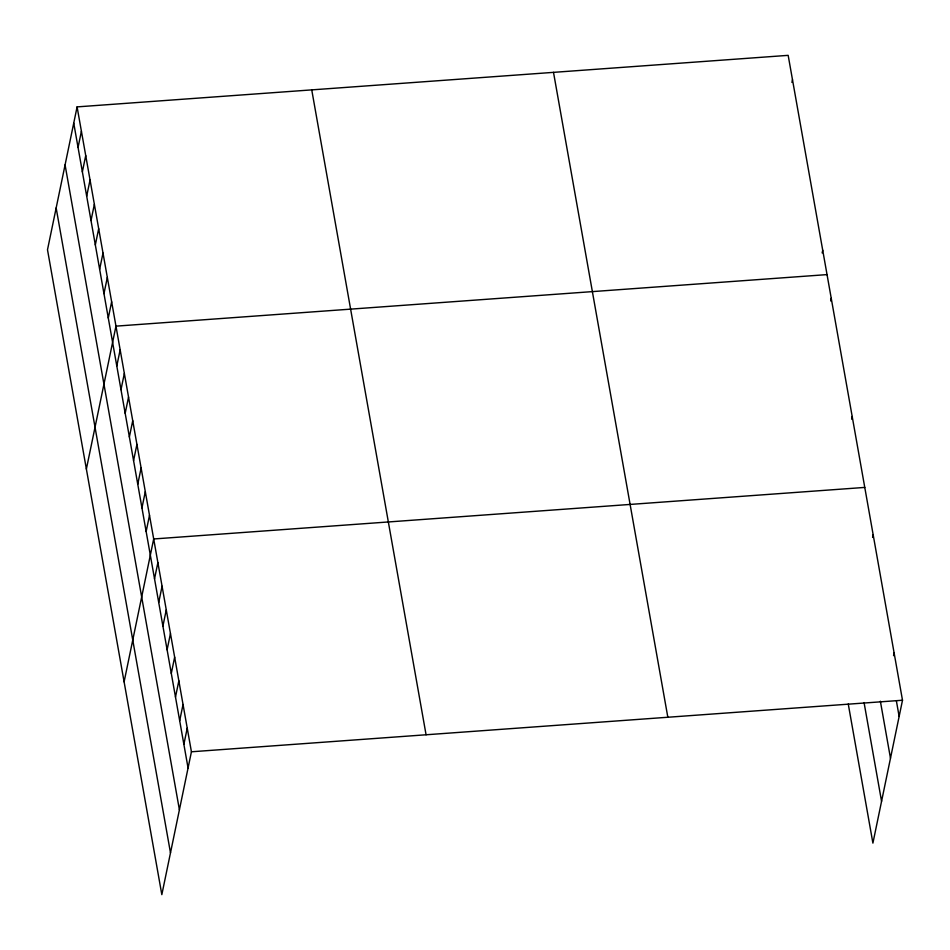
<?xml version="1.0" encoding="UTF-8"?>
<svg xmlns="http://www.w3.org/2000/svg" width="950" height="950" viewBox="0 0 950 950"><rect width="100%" height="100%" fill="white"/><g stroke="black" fill="none" stroke-linecap="round" stroke-linejoin="round"><path stroke-width="1.43" d="M77.093 106.887L47.5 249.755L161.833 894.651L191.425 751.783L77.093 106.887L788.168 55.349L902.5 700.245L872.908 843.113L848.255 704.021M78.054 147.452L81.403 131.243M82.365 171.819L85.726 155.61M86.688 196.175L90.048 179.977M91.01 220.542L94.359 204.333M95.332 244.91L98.681 228.701M99.643 269.266L103.004 253.068M103.966 293.633L107.326 277.424M108.288 318.001L111.637 301.791M86.379 469.027L115.959 326.147L827.034 274.609M116.791 365.999L120.151 349.802M120.994 389.654L124.343 373.445M125.186 413.298L128.535 397.088M129.378 436.941L132.727 420.731M133.57 460.584L136.919 444.386M137.762 484.239L141.111 468.029M141.954 507.882L145.303 491.673M146.146 531.525L149.494 515.316M124.106 681.839L153.686 538.971L864.773 487.421M154.529 578.823L157.878 562.614M158.721 602.466L162.07 586.257M162.913 626.109L166.262 609.912M167.105 649.764L170.454 633.555M171.297 673.408L174.646 657.198M175.489 697.051L178.849 680.841M179.681 720.694L183.041 704.496M183.873 744.349L187.233 728.139M791.932 82.413L792.49 79.705M822.166 252.949L822.724 250.242M830.668 300.96L831.238 298.252M851.639 419.188L852.197 416.492M872.599 537.415L873.157 534.719M893.558 655.654L894.116 652.947M191.425 751.783L902.5 700.245M896.432 701.148L899.139 716.454M880.377 701.219L890.482 758.254M864.061 702.561L881.564 801.313M553.506 72.354L667.838 717.25M311.742 89.882L426.075 734.778M73.732 123.096L188.064 767.992M65.075 164.896L179.408 809.792M56.157 207.955L170.489 852.851"/></g></svg>
